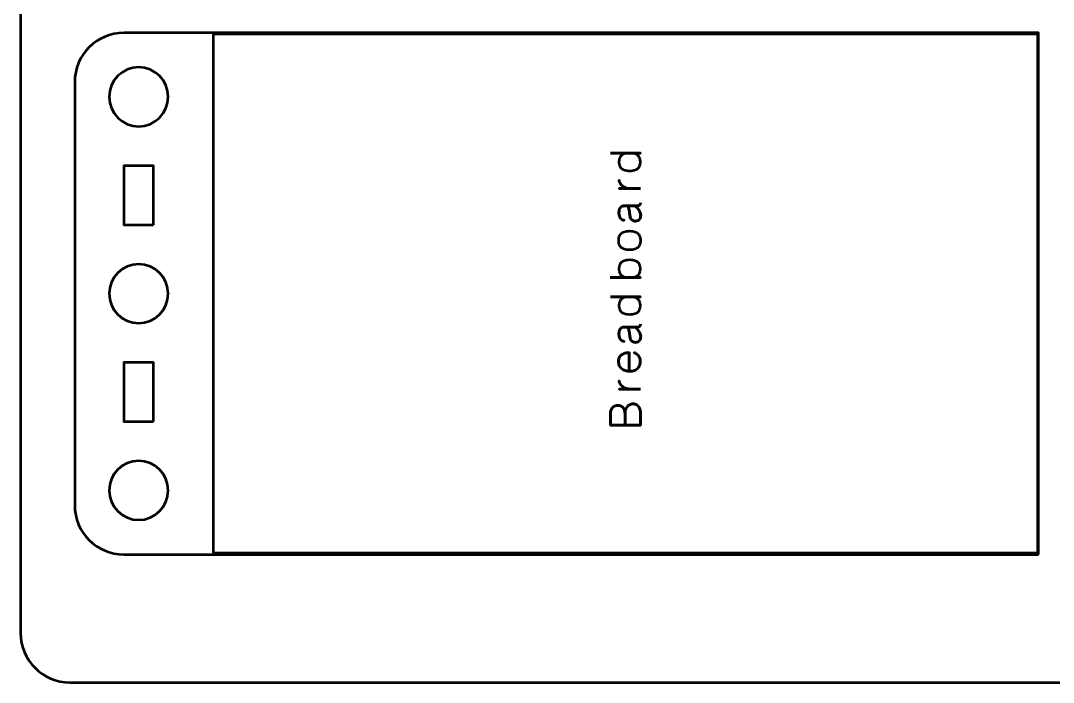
# Model space of a CAD drawing. Header units: centimetres. Extents: x -21 to 0, y -29.7 to 0.
# Drawn here: x -21 to -10.5, y -29.7 to -22.98 of the extents above; entities that cross this region are included whole.
import ezdxf

# ---------------------------------------------------------------- set-up
doc = ezdxf.new("R2010")
doc.units = ezdxf.units.CM
doc.header["$MEASUREMENT"] = 0
doc.layers.add('Layer 1', color=7, linetype='Continuous')

msp = doc.modelspace()

# ---------------------------------------------------------------- linework, layer by layer
at = {"layer": 'Layer 1', "color": 22, "lineweight": 53}
msp.add_open_spline([(-21.00002, -29.19996), (-21.00002, -29.19996), (-21.00002, -0.49992), (-21.00002, -0.49992), (-21.00002, -0.49992), (-21.00002, -0.22295), (-20.77693, 0.00004), (-20.49993, 0.00004), (-20.49993, 0.00004), (-20.49993, 0.00004), (-0.50008, 0.00004), (-0.50008, 0.00004), (-0.50008, 0.00004), (-0.22294, 0.00004), (0.00002, -0.22295), (0.00002, -0.49992), (0.00002, -0.49992), (0.00002, -0.49992), (0.00002, -29.19996), (0.00002, -29.19996), (0.00002, -29.19996), (0.00002, -29.47696), (-0.22294, -29.70005), (-0.50008, -29.70005), (-0.50008, -29.70005), (-0.50008, -29.70005), (-20.49993, -29.70005), (-20.49993, -29.70005), (-20.49993, -29.70005), (-20.77693, -29.70005), (-21.00002, -29.47696), (-21.00002, -29.19996)], degree=3, knots=[0, 0, 0, 0, 0.125, 0.125, 0.125, 0.125, 0.25, 0.25, 0.25, 0.25, 0.375, 0.375, 0.375, 0.375, 0.5, 0.5, 0.5, 0.5, 0.625, 0.625, 0.625, 0.625, 0.75, 0.75, 0.75, 0.75, 0.875, 0.875, 0.875, 0.875, 1, 1, 1, 1], dxfattribs=at)
at = {"layer": 'Layer 1', "color": 114, "lineweight": 53}
msp.add_open_spline([(-10.65013, -28.40002), (-10.65013, -28.40002), (-19.95003, -28.40002), (-19.95003, -28.40002), (-19.95003, -28.40002), (-20.22703, -28.40002), (-20.45013, -28.17693), (-20.45013, -27.89993), (-20.45013, -27.89993), (-20.45013, -27.89993), (-20.45013, -23.60007), (-20.45013, -23.60007), (-20.45013, -23.60007), (-20.45013, -23.32293), (-20.22703, -23.09997), (-19.95003, -23.09997), (-19.95003, -23.09997), (-19.95003, -23.09997), (-10.65013, -23.09997), (-10.65013, -23.09997), (-10.65013, -23.09997), (-10.64978, -24.86664), (-10.64978, -26.63334), (-10.65013, -28.40002)], degree=3, knots=[0, 0, 0, 0, 0.16666667, 0.16666667, 0.16666667, 0.16666667, 0.33333333, 0.33333333, 0.33333333, 0.33333333, 0.5, 0.5, 0.5, 0.5, 0.66666667, 0.66666667, 0.66666667, 0.66666667, 0.83333333, 0.83333333, 0.83333333, 0.83333333, 1, 1, 1, 1], dxfattribs=at)
at = {"layer": 'Layer 1', "color": 30, "lineweight": 53}
for points, knots in [([(-19.04108, -28.38513), (-19.04108, -28.38513), (-19.04108, -23.11485), (-19.04108, -23.11485), (-19.04108, -23.11485), (-19.04108, -23.11485), (-10.65908, -23.11485), (-10.65908, -23.11485), (-10.65908, -23.11485), (-10.65908, -23.11485), (-10.65908, -28.38513), (-10.65908, -28.38513), (-10.65908, -28.38513), (-10.65908, -28.38513), (-19.04108, -28.38513), (-19.04108, -28.38513)], [0, 0, 0, 0, 0.25, 0.25, 0.25, 0.25, 0.5, 0.5, 0.5, 0.5, 0.75, 0.75, 0.75, 0.75, 1, 1, 1, 1]), ([(-15.00424, -24.32147), (-15.00424, -24.32147), (-14.69817, -24.32147), (-14.69817, -24.32147), (-14.69817, -24.32147), (-14.69817, -24.32147), (-15.00424, -24.32147), (-15.00424, -24.32147)], [0, 0, 0, 0, 0.5, 0.5, 0.5, 0.5, 1, 1, 1, 1]), ([(-14.91661, -24.41164), (-14.91668, -24.39929), (-14.91499, -24.38772), (-14.91146, -24.37692), (-14.91146, -24.37692), (-14.90793, -24.36613), (-14.902, -24.3566), (-14.89375, -24.34835), (-14.89375, -24.34835), (-14.88549, -24.34009), (-14.87428, -24.33367), (-14.86016, -24.32902), (-14.86016, -24.32902), (-14.84605, -24.32436), (-14.82849, -24.32196), (-14.80739, -24.32189), (-14.80739, -24.32189), (-14.78629, -24.32196), (-14.76873, -24.32436), (-14.75461, -24.32902), (-14.75461, -24.32902), (-14.7405, -24.33367), (-14.72928, -24.34009), (-14.72103, -24.34835), (-14.72103, -24.34835), (-14.71277, -24.3566), (-14.70685, -24.36613), (-14.70332, -24.37692), (-14.70332, -24.37692), (-14.69979, -24.38772), (-14.6981, -24.39929), (-14.69817, -24.41164), (-14.69817, -24.41164), (-14.6981, -24.42398), (-14.69979, -24.43556), (-14.70332, -24.44628), (-14.70332, -24.44628), (-14.70685, -24.45708), (-14.71277, -24.46653), (-14.72103, -24.47471), (-14.72103, -24.47471), (-14.72928, -24.4829), (-14.7405, -24.48932), (-14.75461, -24.4939), (-14.75461, -24.4939), (-14.76873, -24.49856), (-14.78629, -24.50089), (-14.80739, -24.50096), (-14.80739, -24.50096), (-14.82849, -24.50089), (-14.84605, -24.49856), (-14.86016, -24.4939), (-14.86016, -24.4939), (-14.87428, -24.48932), (-14.88549, -24.4829), (-14.89375, -24.47471), (-14.89375, -24.47471), (-14.902, -24.46653), (-14.90793, -24.45708), (-14.91146, -24.44628), (-14.91146, -24.44628), (-14.91499, -24.43556), (-14.91668, -24.42398), (-14.91661, -24.41164)], [0, 0, 0, 0, 0.0625, 0.0625, 0.0625, 0.0625, 0.125, 0.125, 0.125, 0.125, 0.1875, 0.1875, 0.1875, 0.1875, 0.25, 0.25, 0.25, 0.25, 0.3125, 0.3125, 0.3125, 0.3125, 0.375, 0.375, 0.375, 0.375, 0.4375, 0.4375, 0.4375, 0.4375, 0.5, 0.5, 0.5, 0.5, 0.5625, 0.5625, 0.5625, 0.5625, 0.625, 0.625, 0.625, 0.625, 0.6875, 0.6875, 0.6875, 0.6875, 0.75, 0.75, 0.75, 0.75, 0.8125, 0.8125, 0.8125, 0.8125, 0.875, 0.875, 0.875, 0.875, 0.9375, 0.9375, 0.9375, 0.9375, 1, 1, 1, 1]), ([(-14.91661, -24.41164), (-14.91668, -24.39929), (-14.91499, -24.38772), (-14.91146, -24.37692), (-14.91146, -24.37692), (-14.90793, -24.36613), (-14.902, -24.3566), (-14.89375, -24.34835), (-14.89375, -24.34835), (-14.88549, -24.34009), (-14.87428, -24.33367), (-14.86016, -24.32902), (-14.86016, -24.32902), (-14.84605, -24.32436), (-14.82849, -24.32196), (-14.80739, -24.32189), (-14.80739, -24.32189), (-14.78629, -24.32196), (-14.76873, -24.32436), (-14.75461, -24.32902), (-14.75461, -24.32902), (-14.7405, -24.33367), (-14.72928, -24.34009), (-14.72103, -24.34835), (-14.72103, -24.34835), (-14.71277, -24.3566), (-14.70685, -24.36613), (-14.70332, -24.37692), (-14.70332, -24.37692), (-14.69979, -24.38772), (-14.6981, -24.39929), (-14.69817, -24.41164), (-14.69817, -24.41164), (-14.6981, -24.42398), (-14.69979, -24.43556), (-14.70332, -24.44628), (-14.70332, -24.44628), (-14.70685, -24.45708), (-14.71277, -24.46653), (-14.72103, -24.47471), (-14.72103, -24.47471), (-14.72928, -24.4829), (-14.7405, -24.48932), (-14.75461, -24.4939), (-14.75461, -24.4939), (-14.76873, -24.49856), (-14.78629, -24.50089), (-14.80739, -24.50096), (-14.80739, -24.50096), (-14.82849, -24.50089), (-14.84605, -24.49856), (-14.86016, -24.4939), (-14.86016, -24.4939), (-14.87428, -24.48932), (-14.88549, -24.4829), (-14.89375, -24.47471), (-14.89375, -24.47471), (-14.902, -24.46653), (-14.90793, -24.45708), (-14.91146, -24.44628), (-14.91146, -24.44628), (-14.91499, -24.43556), (-14.91668, -24.42398), (-14.91661, -24.41164)], [0, 0, 0, 0, 0.0625, 0.0625, 0.0625, 0.0625, 0.125, 0.125, 0.125, 0.125, 0.1875, 0.1875, 0.1875, 0.1875, 0.25, 0.25, 0.25, 0.25, 0.3125, 0.3125, 0.3125, 0.3125, 0.375, 0.375, 0.375, 0.375, 0.4375, 0.4375, 0.4375, 0.4375, 0.5, 0.5, 0.5, 0.5, 0.5625, 0.5625, 0.5625, 0.5625, 0.625, 0.625, 0.625, 0.625, 0.6875, 0.6875, 0.6875, 0.6875, 0.75, 0.75, 0.75, 0.75, 0.8125, 0.8125, 0.8125, 0.8125, 0.875, 0.875, 0.875, 0.875, 0.9375, 0.9375, 0.9375, 0.9375, 1, 1, 1, 1]), ([(-14.80908, -24.6813), (-14.81889, -24.68151), (-14.82884, -24.68003), (-14.83886, -24.67693), (-14.83886, -24.67693), (-14.84888, -24.67382), (-14.85847, -24.66952), (-14.86764, -24.66401), (-14.86764, -24.66401), (-14.87682, -24.65844), (-14.88493, -24.65209), (-14.89213, -24.64489), (-14.89213, -24.64489), (-14.89932, -24.63777), (-14.90497, -24.63015), (-14.90913, -24.62218), (-14.90913, -24.62218), (-14.91329, -24.6142), (-14.91534, -24.6063), (-14.91534, -24.59833), (-14.91534, -24.59833), (-14.91534, -24.6063), (-14.91329, -24.6142), (-14.90913, -24.62218), (-14.90913, -24.62218), (-14.90497, -24.63015), (-14.89932, -24.63777), (-14.89213, -24.64489), (-14.89213, -24.64489), (-14.88493, -24.65209), (-14.87682, -24.65844), (-14.86764, -24.66401), (-14.86764, -24.66401), (-14.85847, -24.66952), (-14.84888, -24.67382), (-14.83886, -24.67693), (-14.83886, -24.67693), (-14.82884, -24.68003), (-14.81889, -24.68151), (-14.80908, -24.6813)], [0, 0, 0, 0, 0.1, 0.1, 0.1, 0.1, 0.2, 0.2, 0.2, 0.2, 0.3, 0.3, 0.3, 0.3, 0.4, 0.4, 0.4, 0.4, 0.5, 0.5, 0.5, 0.5, 0.6, 0.6, 0.6, 0.6, 0.7, 0.7, 0.7, 0.7, 0.8, 0.8, 0.8, 0.8, 0.9, 0.9, 0.9, 0.9, 1, 1, 1, 1]), ([(-14.69817, -24.6813), (-14.69817, -24.6813), (-14.91534, -24.6813), (-14.91534, -24.6813), (-14.91534, -24.6813), (-14.91534, -24.6813), (-14.69817, -24.6813), (-14.69817, -24.6813)], [0, 0, 0, 0, 0.5, 0.5, 0.5, 0.5, 1, 1, 1, 1]), ([(-14.69817, -24.82862), (-14.69817, -24.82869), (-14.69831, -24.82975), (-14.69859, -24.83173), (-14.69859, -24.83173), (-14.69888, -24.83377), (-14.69958, -24.83624), (-14.70057, -24.83921), (-14.70057, -24.83921), (-14.70156, -24.84217), (-14.70304, -24.84513), (-14.70501, -24.84809), (-14.70501, -24.84809), (-14.70706, -24.85106), (-14.70974, -24.85353), (-14.71306, -24.85557), (-14.71306, -24.85557), (-14.71644, -24.85755), (-14.72061, -24.85861), (-14.72569, -24.85868), (-14.72569, -24.85868), (-14.72569, -24.85868), (-14.86496, -24.85868), (-14.86496, -24.85868), (-14.86496, -24.85868), (-14.86856, -24.85861), (-14.87265, -24.8591), (-14.87717, -24.86009), (-14.87717, -24.86009), (-14.88168, -24.86101), (-14.8862, -24.86284), (-14.89086, -24.86545), (-14.89086, -24.86545), (-14.89544, -24.86806), (-14.89968, -24.87187), (-14.90356, -24.87681), (-14.90356, -24.87681), (-14.90744, -24.88168), (-14.91054, -24.8881), (-14.91294, -24.89593), (-14.91294, -24.89593), (-14.91534, -24.90376), (-14.91654, -24.91336), (-14.91661, -24.92472), (-14.91661, -24.92472), (-14.91654, -24.93897), (-14.91506, -24.95111), (-14.91216, -24.96105), (-14.91216, -24.96105), (-14.90927, -24.97107), (-14.90532, -24.97912), (-14.90038, -24.98532), (-14.90038, -24.98532), (-14.89537, -24.99146), (-14.8898, -24.99598), (-14.88359, -24.9988), (-14.88359, -24.9988), (-14.87731, -25.00169), (-14.87082, -25.0031), (-14.86412, -25.00303), (-14.86412, -25.00303), (-14.87082, -25.0031), (-14.87731, -25.00169), (-14.88359, -24.9988), (-14.88359, -24.9988), (-14.8898, -24.99598), (-14.89537, -24.99146), (-14.90038, -24.98532), (-14.90038, -24.98532), (-14.90532, -24.97912), (-14.90927, -24.97107), (-14.91216, -24.96105), (-14.91216, -24.96105), (-14.91506, -24.95111), (-14.91654, -24.93897), (-14.91661, -24.92472), (-14.91661, -24.92472), (-14.91654, -24.91336), (-14.91534, -24.90376), (-14.91294, -24.89593), (-14.91294, -24.89593), (-14.91054, -24.8881), (-14.90744, -24.88168), (-14.90356, -24.87681), (-14.90356, -24.87681), (-14.89968, -24.87187), (-14.89544, -24.86806), (-14.89086, -24.86545), (-14.89086, -24.86545), (-14.8862, -24.86284), (-14.88168, -24.86101), (-14.87717, -24.86009), (-14.87717, -24.86009), (-14.87265, -24.8591), (-14.86856, -24.85861), (-14.86496, -24.85868), (-14.86496, -24.85868), (-14.86496, -24.85868), (-14.72569, -24.85868), (-14.72569, -24.85868), (-14.72569, -24.85868), (-14.72061, -24.85861), (-14.71644, -24.85755), (-14.71306, -24.85557), (-14.71306, -24.85557), (-14.70974, -24.85353), (-14.70706, -24.85106), (-14.70501, -24.84809), (-14.70501, -24.84809), (-14.70304, -24.84513), (-14.70156, -24.84217), (-14.70057, -24.83921), (-14.70057, -24.83921), (-14.69958, -24.83624), (-14.69888, -24.83377), (-14.69859, -24.83173), (-14.69859, -24.83173), (-14.69831, -24.82975), (-14.69817, -24.82869), (-14.69817, -24.82862)], [0, 0, 0, 0, 0.03333333, 0.03333333, 0.03333333, 0.03333333, 0.06666667, 0.06666667, 0.06666667, 0.06666667, 0.1, 0.1, 0.1, 0.1, 0.13333333, 0.13333333, 0.13333333, 0.13333333, 0.16666667, 0.16666667, 0.16666667, 0.16666667, 0.2, 0.2, 0.2, 0.2, 0.23333333, 0.23333333, 0.23333333, 0.23333333, 0.26666667, 0.26666667, 0.26666667, 0.26666667, 0.3, 0.3, 0.3, 0.3, 0.33333333, 0.33333333, 0.33333333, 0.33333333, 0.36666667, 0.36666667, 0.36666667, 0.36666667, 0.4, 0.4, 0.4, 0.4, 0.43333333, 0.43333333, 0.43333333, 0.43333333, 0.46666667, 0.46666667, 0.46666667, 0.46666667, 0.5, 0.5, 0.5, 0.5, 0.53333333, 0.53333333, 0.53333333, 0.53333333, 0.56666667, 0.56666667, 0.56666667, 0.56666667, 0.6, 0.6, 0.6, 0.6, 0.63333333, 0.63333333, 0.63333333, 0.63333333, 0.66666667, 0.66666667, 0.66666667, 0.66666667, 0.7, 0.7, 0.7, 0.7, 0.73333333, 0.73333333, 0.73333333, 0.73333333, 0.76666667, 0.76666667, 0.76666667, 0.76666667, 0.8, 0.8, 0.8, 0.8, 0.83333333, 0.83333333, 0.83333333, 0.83333333, 0.86666667, 0.86666667, 0.86666667, 0.86666667, 0.9, 0.9, 0.9, 0.9, 0.93333333, 0.93333333, 0.93333333, 0.93333333, 0.96666667, 0.96666667, 0.96666667, 0.96666667, 1, 1, 1, 1]), ([(-14.75363, -24.85868), (-14.74989, -24.86129), (-14.74551, -24.86496), (-14.7405, -24.86968), (-14.7405, -24.86968), (-14.73542, -24.87441), (-14.73027, -24.87992), (-14.72498, -24.88619), (-14.72498, -24.88619), (-14.71969, -24.89247), (-14.71475, -24.89918), (-14.71023, -24.9063), (-14.71023, -24.9063), (-14.70572, -24.91343), (-14.70212, -24.9207), (-14.69944, -24.9281), (-14.69944, -24.9281), (-14.69676, -24.93551), (-14.69549, -24.94271), (-14.69563, -24.94969), (-14.69563, -24.94969), (-14.69591, -24.95851), (-14.6969, -24.96677), (-14.69866, -24.97439), (-14.69866, -24.97439), (-14.7005, -24.98201), (-14.70325, -24.98864), (-14.70713, -24.99443), (-14.70713, -24.99443), (-14.71094, -25.00014), (-14.71609, -25.00466), (-14.72258, -25.00783), (-14.72258, -25.00783), (-14.72907, -25.01108), (-14.73719, -25.0127), (-14.74685, -25.01277), (-14.74685, -25.01277), (-14.75991, -25.01277), (-14.77063, -25.01016), (-14.77903, -25.00494), (-14.77903, -25.00494), (-14.78735, -24.99979), (-14.79377, -24.9921), (-14.79822, -24.98194), (-14.79822, -24.98194), (-14.80273, -24.97171), (-14.80563, -24.95915), (-14.80697, -24.94419), (-14.80697, -24.94419), (-14.80802, -24.93311), (-14.80922, -24.92345), (-14.81056, -24.91505), (-14.81056, -24.91505), (-14.8119, -24.90666), (-14.81332, -24.89925), (-14.8148, -24.89269), (-14.8148, -24.89269), (-14.81628, -24.88619), (-14.81783, -24.8802), (-14.81931, -24.87469), (-14.81931, -24.87469), (-14.82087, -24.86926), (-14.82242, -24.8639), (-14.8239, -24.85868), (-14.8239, -24.85868), (-14.82242, -24.8639), (-14.82087, -24.86926), (-14.81931, -24.87469), (-14.81931, -24.87469), (-14.81783, -24.8802), (-14.81628, -24.88619), (-14.8148, -24.89269), (-14.8148, -24.89269), (-14.81332, -24.89925), (-14.8119, -24.90666), (-14.81056, -24.91505), (-14.81056, -24.91505), (-14.80922, -24.92345), (-14.80802, -24.93311), (-14.80697, -24.94419), (-14.80697, -24.94419), (-14.80563, -24.95915), (-14.80273, -24.97171), (-14.79822, -24.98194), (-14.79822, -24.98194), (-14.79377, -24.9921), (-14.78735, -24.99979), (-14.77903, -25.00494), (-14.77903, -25.00494), (-14.77063, -25.01016), (-14.75991, -25.01277), (-14.74685, -25.01277), (-14.74685, -25.01277), (-14.73719, -25.0127), (-14.72907, -25.01108), (-14.72258, -25.00783), (-14.72258, -25.00783), (-14.71609, -25.00466), (-14.71094, -25.00014), (-14.70713, -24.99443), (-14.70713, -24.99443), (-14.70325, -24.98864), (-14.7005, -24.98201), (-14.69866, -24.97439), (-14.69866, -24.97439), (-14.6969, -24.96677), (-14.69591, -24.95851), (-14.69563, -24.94969), (-14.69563, -24.94969), (-14.69549, -24.94271), (-14.69676, -24.93551), (-14.69944, -24.9281), (-14.69944, -24.9281), (-14.70212, -24.9207), (-14.70572, -24.91343), (-14.71023, -24.9063), (-14.71023, -24.9063), (-14.71475, -24.89918), (-14.71969, -24.89247), (-14.72498, -24.88619), (-14.72498, -24.88619), (-14.73027, -24.87992), (-14.73542, -24.87441), (-14.7405, -24.86968), (-14.7405, -24.86968), (-14.74551, -24.86496), (-14.74989, -24.86129), (-14.75363, -24.85868)], [0, 0, 0, 0, 0.03125, 0.03125, 0.03125, 0.03125, 0.0625, 0.0625, 0.0625, 0.0625, 0.09375, 0.09375, 0.09375, 0.09375, 0.125, 0.125, 0.125, 0.125, 0.15625, 0.15625, 0.15625, 0.15625, 0.1875, 0.1875, 0.1875, 0.1875, 0.21875, 0.21875, 0.21875, 0.21875, 0.25, 0.25, 0.25, 0.25, 0.28125, 0.28125, 0.28125, 0.28125, 0.3125, 0.3125, 0.3125, 0.3125, 0.34375, 0.34375, 0.34375, 0.34375, 0.375, 0.375, 0.375, 0.375, 0.40625, 0.40625, 0.40625, 0.40625, 0.4375, 0.4375, 0.4375, 0.4375, 0.46875, 0.46875, 0.46875, 0.46875, 0.5, 0.5, 0.5, 0.5, 0.53125, 0.53125, 0.53125, 0.53125, 0.5625, 0.5625, 0.5625, 0.5625, 0.59375, 0.59375, 0.59375, 0.59375, 0.625, 0.625, 0.625, 0.625, 0.65625, 0.65625, 0.65625, 0.65625, 0.6875, 0.6875, 0.6875, 0.6875, 0.71875, 0.71875, 0.71875, 0.71875, 0.75, 0.75, 0.75, 0.75, 0.78125, 0.78125, 0.78125, 0.78125, 0.8125, 0.8125, 0.8125, 0.8125, 0.84375, 0.84375, 0.84375, 0.84375, 0.875, 0.875, 0.875, 0.875, 0.90625, 0.90625, 0.90625, 0.90625, 0.9375, 0.9375, 0.9375, 0.9375, 0.96875, 0.96875, 0.96875, 0.96875, 1, 1, 1, 1]), ([(-14.69817, -25.20961), (-14.6981, -25.19628), (-14.69979, -25.18386), (-14.70339, -25.17229), (-14.70339, -25.17229), (-14.70699, -25.16072), (-14.71299, -25.15049), (-14.72138, -25.14174), (-14.72138, -25.14174), (-14.72978, -25.13292), (-14.74114, -25.12608), (-14.75553, -25.12107), (-14.75553, -25.12107), (-14.76985, -25.11613), (-14.7877, -25.11359), (-14.80908, -25.11352), (-14.80908, -25.11352), (-14.83039, -25.11359), (-14.84817, -25.11613), (-14.86242, -25.12107), (-14.86242, -25.12107), (-14.87667, -25.12608), (-14.88803, -25.13292), (-14.89636, -25.14174), (-14.89636, -25.14174), (-14.90476, -25.15049), (-14.91075, -25.16072), (-14.91435, -25.17229), (-14.91435, -25.17229), (-14.91795, -25.18386), (-14.91964, -25.19628), (-14.91957, -25.20961), (-14.91957, -25.20961), (-14.91964, -25.22281), (-14.91795, -25.23523), (-14.91435, -25.2468), (-14.91435, -25.2468), (-14.91075, -25.25837), (-14.90476, -25.26853), (-14.89636, -25.27735), (-14.89636, -25.27735), (-14.88803, -25.28617), (-14.87667, -25.29308), (-14.86242, -25.29809), (-14.86242, -25.29809), (-14.84817, -25.3031), (-14.83039, -25.30564), (-14.80908, -25.30571), (-14.80908, -25.30571), (-14.7877, -25.30564), (-14.76985, -25.3031), (-14.75553, -25.29809), (-14.75553, -25.29809), (-14.74114, -25.29308), (-14.72978, -25.28617), (-14.72138, -25.27735), (-14.72138, -25.27735), (-14.71299, -25.26853), (-14.70699, -25.25837), (-14.70339, -25.2468), (-14.70339, -25.2468), (-14.69979, -25.23523), (-14.6981, -25.22281), (-14.69817, -25.20961)], [0, 0, 0, 0, 0.0625, 0.0625, 0.0625, 0.0625, 0.125, 0.125, 0.125, 0.125, 0.1875, 0.1875, 0.1875, 0.1875, 0.25, 0.25, 0.25, 0.25, 0.3125, 0.3125, 0.3125, 0.3125, 0.375, 0.375, 0.375, 0.375, 0.4375, 0.4375, 0.4375, 0.4375, 0.5, 0.5, 0.5, 0.5, 0.5625, 0.5625, 0.5625, 0.5625, 0.625, 0.625, 0.625, 0.625, 0.6875, 0.6875, 0.6875, 0.6875, 0.75, 0.75, 0.75, 0.75, 0.8125, 0.8125, 0.8125, 0.8125, 0.875, 0.875, 0.875, 0.875, 0.9375, 0.9375, 0.9375, 0.9375, 1, 1, 1, 1]), ([(-14.69817, -25.20961), (-14.6981, -25.19628), (-14.69979, -25.18386), (-14.70339, -25.17229), (-14.70339, -25.17229), (-14.70699, -25.16072), (-14.71299, -25.15049), (-14.72138, -25.14174), (-14.72138, -25.14174), (-14.72978, -25.13292), (-14.74114, -25.12608), (-14.75553, -25.12107), (-14.75553, -25.12107), (-14.76985, -25.11613), (-14.7877, -25.11359), (-14.80908, -25.11352), (-14.80908, -25.11352), (-14.83039, -25.11359), (-14.84817, -25.11613), (-14.86242, -25.12107), (-14.86242, -25.12107), (-14.87667, -25.12608), (-14.88803, -25.13292), (-14.89636, -25.14174), (-14.89636, -25.14174), (-14.90476, -25.15049), (-14.91075, -25.16072), (-14.91435, -25.17229), (-14.91435, -25.17229), (-14.91795, -25.18386), (-14.91964, -25.19628), (-14.91957, -25.20961), (-14.91957, -25.20961), (-14.91964, -25.22281), (-14.91795, -25.23523), (-14.91435, -25.2468), (-14.91435, -25.2468), (-14.91075, -25.25837), (-14.90476, -25.26853), (-14.89636, -25.27735), (-14.89636, -25.27735), (-14.88803, -25.28617), (-14.87667, -25.29308), (-14.86242, -25.29809), (-14.86242, -25.29809), (-14.84817, -25.3031), (-14.83039, -25.30564), (-14.80908, -25.30571), (-14.80908, -25.30571), (-14.7877, -25.30564), (-14.76985, -25.3031), (-14.75553, -25.29809), (-14.75553, -25.29809), (-14.74114, -25.29308), (-14.72978, -25.28617), (-14.72138, -25.27735), (-14.72138, -25.27735), (-14.71299, -25.26853), (-14.70699, -25.25837), (-14.70339, -25.2468), (-14.70339, -25.2468), (-14.69979, -25.23523), (-14.6981, -25.22281), (-14.69817, -25.20961)], [0, 0, 0, 0, 0.0625, 0.0625, 0.0625, 0.0625, 0.125, 0.125, 0.125, 0.125, 0.1875, 0.1875, 0.1875, 0.1875, 0.25, 0.25, 0.25, 0.25, 0.3125, 0.3125, 0.3125, 0.3125, 0.375, 0.375, 0.375, 0.375, 0.4375, 0.4375, 0.4375, 0.4375, 0.5, 0.5, 0.5, 0.5, 0.5625, 0.5625, 0.5625, 0.5625, 0.625, 0.625, 0.625, 0.625, 0.6875, 0.6875, 0.6875, 0.6875, 0.75, 0.75, 0.75, 0.75, 0.8125, 0.8125, 0.8125, 0.8125, 0.875, 0.875, 0.875, 0.875, 0.9375, 0.9375, 0.9375, 0.9375, 1, 1, 1, 1]), ([(-14.91661, -25.4979), (-14.91668, -25.48542), (-14.91499, -25.47377), (-14.91153, -25.46298), (-14.91153, -25.46298), (-14.908, -25.45219), (-14.90214, -25.44266), (-14.89389, -25.43448), (-14.89389, -25.43448), (-14.88563, -25.42622), (-14.87449, -25.41987), (-14.86038, -25.41521), (-14.86038, -25.41521), (-14.84619, -25.41056), (-14.82856, -25.40823), (-14.80739, -25.40816), (-14.80739, -25.40816), (-14.78629, -25.40823), (-14.76873, -25.41056), (-14.75461, -25.41521), (-14.75461, -25.41521), (-14.7405, -25.41987), (-14.72928, -25.42622), (-14.72103, -25.43448), (-14.72103, -25.43448), (-14.71277, -25.44266), (-14.70685, -25.45219), (-14.70332, -25.46298), (-14.70332, -25.46298), (-14.69979, -25.47377), (-14.6981, -25.48542), (-14.69817, -25.4979), (-14.69817, -25.4979), (-14.6981, -25.51039), (-14.69979, -25.52203), (-14.70332, -25.53283), (-14.70332, -25.53283), (-14.70685, -25.54362), (-14.71277, -25.55315), (-14.72103, -25.56133), (-14.72103, -25.56133), (-14.72928, -25.56959), (-14.7405, -25.57594), (-14.75461, -25.5806), (-14.75461, -25.5806), (-14.76873, -25.58525), (-14.78629, -25.58758), (-14.80739, -25.58765), (-14.80739, -25.58765), (-14.82856, -25.58758), (-14.84619, -25.58525), (-14.86038, -25.5806), (-14.86038, -25.5806), (-14.87449, -25.57594), (-14.88563, -25.56959), (-14.89389, -25.56133), (-14.89389, -25.56133), (-14.90214, -25.55315), (-14.908, -25.54362), (-14.91153, -25.53283), (-14.91153, -25.53283), (-14.91499, -25.52203), (-14.91668, -25.51039), (-14.91661, -25.4979)], [0, 0, 0, 0, 0.0625, 0.0625, 0.0625, 0.0625, 0.125, 0.125, 0.125, 0.125, 0.1875, 0.1875, 0.1875, 0.1875, 0.25, 0.25, 0.25, 0.25, 0.3125, 0.3125, 0.3125, 0.3125, 0.375, 0.375, 0.375, 0.375, 0.4375, 0.4375, 0.4375, 0.4375, 0.5, 0.5, 0.5, 0.5, 0.5625, 0.5625, 0.5625, 0.5625, 0.625, 0.625, 0.625, 0.625, 0.6875, 0.6875, 0.6875, 0.6875, 0.75, 0.75, 0.75, 0.75, 0.8125, 0.8125, 0.8125, 0.8125, 0.875, 0.875, 0.875, 0.875, 0.9375, 0.9375, 0.9375, 0.9375, 1, 1, 1, 1]), ([(-14.91661, -25.4979), (-14.91668, -25.48542), (-14.91499, -25.47377), (-14.91153, -25.46298), (-14.91153, -25.46298), (-14.908, -25.45219), (-14.90214, -25.44266), (-14.89389, -25.43448), (-14.89389, -25.43448), (-14.88563, -25.42622), (-14.87449, -25.41987), (-14.86038, -25.41521), (-14.86038, -25.41521), (-14.84619, -25.41056), (-14.82856, -25.40823), (-14.80739, -25.40816), (-14.80739, -25.40816), (-14.78629, -25.40823), (-14.76873, -25.41056), (-14.75461, -25.41521), (-14.75461, -25.41521), (-14.7405, -25.41987), (-14.72928, -25.42622), (-14.72103, -25.43448), (-14.72103, -25.43448), (-14.71277, -25.44266), (-14.70685, -25.45219), (-14.70332, -25.46298), (-14.70332, -25.46298), (-14.69979, -25.47377), (-14.6981, -25.48542), (-14.69817, -25.4979), (-14.69817, -25.4979), (-14.6981, -25.51039), (-14.69979, -25.52203), (-14.70332, -25.53283), (-14.70332, -25.53283), (-14.70685, -25.54362), (-14.71277, -25.55315), (-14.72103, -25.56133), (-14.72103, -25.56133), (-14.72928, -25.56959), (-14.7405, -25.57594), (-14.75461, -25.5806), (-14.75461, -25.5806), (-14.76873, -25.58525), (-14.78629, -25.58758), (-14.80739, -25.58765), (-14.80739, -25.58765), (-14.82856, -25.58758), (-14.84619, -25.58525), (-14.86038, -25.5806), (-14.86038, -25.5806), (-14.87449, -25.57594), (-14.88563, -25.56959), (-14.89389, -25.56133), (-14.89389, -25.56133), (-14.90214, -25.55315), (-14.908, -25.54362), (-14.91153, -25.53283), (-14.91153, -25.53283), (-14.91499, -25.52203), (-14.91668, -25.51039), (-14.91661, -25.4979)], [0, 0, 0, 0, 0.0625, 0.0625, 0.0625, 0.0625, 0.125, 0.125, 0.125, 0.125, 0.1875, 0.1875, 0.1875, 0.1875, 0.25, 0.25, 0.25, 0.25, 0.3125, 0.3125, 0.3125, 0.3125, 0.375, 0.375, 0.375, 0.375, 0.4375, 0.4375, 0.4375, 0.4375, 0.5, 0.5, 0.5, 0.5, 0.5625, 0.5625, 0.5625, 0.5625, 0.625, 0.625, 0.625, 0.625, 0.6875, 0.6875, 0.6875, 0.6875, 0.75, 0.75, 0.75, 0.75, 0.8125, 0.8125, 0.8125, 0.8125, 0.875, 0.875, 0.875, 0.875, 0.9375, 0.9375, 0.9375, 0.9375, 1, 1, 1, 1]), ([(-15.00466, -25.58765), (-15.00466, -25.58765), (-14.69817, -25.58765), (-14.69817, -25.58765), (-14.69817, -25.58765), (-14.69817, -25.58765), (-15.00466, -25.58765), (-15.00466, -25.58765)], [0, 0, 0, 0, 0.5, 0.5, 0.5, 0.5, 1, 1, 1, 1]), ([(-15.00424, -25.78111), (-15.00424, -25.78111), (-14.69817, -25.78111), (-14.69817, -25.78111), (-14.69817, -25.78111), (-14.69817, -25.78111), (-15.00424, -25.78111), (-15.00424, -25.78111)], [0, 0, 0, 0, 0.5, 0.5, 0.5, 0.5, 1, 1, 1, 1]), ([(-14.91661, -25.87128), (-14.91668, -25.85893), (-14.91499, -25.84736), (-14.91146, -25.83656), (-14.91146, -25.83656), (-14.90793, -25.82577), (-14.902, -25.81624), (-14.89375, -25.80799), (-14.89375, -25.80799), (-14.88549, -25.79973), (-14.87428, -25.79331), (-14.86016, -25.78866), (-14.86016, -25.78866), (-14.84605, -25.784), (-14.82849, -25.7816), (-14.80739, -25.78153), (-14.80739, -25.78153), (-14.78629, -25.7816), (-14.76873, -25.784), (-14.75461, -25.78866), (-14.75461, -25.78866), (-14.7405, -25.79331), (-14.72928, -25.79973), (-14.72103, -25.80799), (-14.72103, -25.80799), (-14.71277, -25.81624), (-14.70685, -25.82577), (-14.70332, -25.83656), (-14.70332, -25.83656), (-14.69979, -25.84736), (-14.6981, -25.85893), (-14.69817, -25.87128), (-14.69817, -25.87128), (-14.6981, -25.88362), (-14.69979, -25.8952), (-14.70332, -25.90592), (-14.70332, -25.90592), (-14.70685, -25.91672), (-14.71277, -25.92617), (-14.72103, -25.93435), (-14.72103, -25.93435), (-14.72928, -25.94254), (-14.7405, -25.94896), (-14.75461, -25.95354), (-14.75461, -25.95354), (-14.76873, -25.9582), (-14.78629, -25.96053), (-14.80739, -25.9606), (-14.80739, -25.9606), (-14.82849, -25.96053), (-14.84605, -25.9582), (-14.86016, -25.95354), (-14.86016, -25.95354), (-14.87428, -25.94896), (-14.88549, -25.94254), (-14.89375, -25.93435), (-14.89375, -25.93435), (-14.902, -25.92617), (-14.90793, -25.91672), (-14.91146, -25.90592), (-14.91146, -25.90592), (-14.91499, -25.8952), (-14.91668, -25.88362), (-14.91661, -25.87128)], [0, 0, 0, 0, 0.0625, 0.0625, 0.0625, 0.0625, 0.125, 0.125, 0.125, 0.125, 0.1875, 0.1875, 0.1875, 0.1875, 0.25, 0.25, 0.25, 0.25, 0.3125, 0.3125, 0.3125, 0.3125, 0.375, 0.375, 0.375, 0.375, 0.4375, 0.4375, 0.4375, 0.4375, 0.5, 0.5, 0.5, 0.5, 0.5625, 0.5625, 0.5625, 0.5625, 0.625, 0.625, 0.625, 0.625, 0.6875, 0.6875, 0.6875, 0.6875, 0.75, 0.75, 0.75, 0.75, 0.8125, 0.8125, 0.8125, 0.8125, 0.875, 0.875, 0.875, 0.875, 0.9375, 0.9375, 0.9375, 0.9375, 1, 1, 1, 1]), ([(-14.91661, -25.87128), (-14.91668, -25.85893), (-14.91499, -25.84736), (-14.91146, -25.83656), (-14.91146, -25.83656), (-14.90793, -25.82577), (-14.902, -25.81624), (-14.89375, -25.80799), (-14.89375, -25.80799), (-14.88549, -25.79973), (-14.87428, -25.79331), (-14.86016, -25.78866), (-14.86016, -25.78866), (-14.84605, -25.784), (-14.82849, -25.7816), (-14.80739, -25.78153), (-14.80739, -25.78153), (-14.78629, -25.7816), (-14.76873, -25.784), (-14.75461, -25.78866), (-14.75461, -25.78866), (-14.7405, -25.79331), (-14.72928, -25.79973), (-14.72103, -25.80799), (-14.72103, -25.80799), (-14.71277, -25.81624), (-14.70685, -25.82577), (-14.70332, -25.83656), (-14.70332, -25.83656), (-14.69979, -25.84736), (-14.6981, -25.85893), (-14.69817, -25.87128), (-14.69817, -25.87128), (-14.6981, -25.88362), (-14.69979, -25.8952), (-14.70332, -25.90592), (-14.70332, -25.90592), (-14.70685, -25.91672), (-14.71277, -25.92617), (-14.72103, -25.93435), (-14.72103, -25.93435), (-14.72928, -25.94254), (-14.7405, -25.94896), (-14.75461, -25.95354), (-14.75461, -25.95354), (-14.76873, -25.9582), (-14.78629, -25.96053), (-14.80739, -25.9606), (-14.80739, -25.9606), (-14.82849, -25.96053), (-14.84605, -25.9582), (-14.86016, -25.95354), (-14.86016, -25.95354), (-14.87428, -25.94896), (-14.88549, -25.94254), (-14.89375, -25.93435), (-14.89375, -25.93435), (-14.902, -25.92617), (-14.90793, -25.91672), (-14.91146, -25.90592), (-14.91146, -25.90592), (-14.91499, -25.8952), (-14.91668, -25.88362), (-14.91661, -25.87128)], [0, 0, 0, 0, 0.0625, 0.0625, 0.0625, 0.0625, 0.125, 0.125, 0.125, 0.125, 0.1875, 0.1875, 0.1875, 0.1875, 0.25, 0.25, 0.25, 0.25, 0.3125, 0.3125, 0.3125, 0.3125, 0.375, 0.375, 0.375, 0.375, 0.4375, 0.4375, 0.4375, 0.4375, 0.5, 0.5, 0.5, 0.5, 0.5625, 0.5625, 0.5625, 0.5625, 0.625, 0.625, 0.625, 0.625, 0.6875, 0.6875, 0.6875, 0.6875, 0.75, 0.75, 0.75, 0.75, 0.8125, 0.8125, 0.8125, 0.8125, 0.875, 0.875, 0.875, 0.875, 0.9375, 0.9375, 0.9375, 0.9375, 1, 1, 1, 1]), ([(-14.69817, -26.06093), (-14.69817, -26.061), (-14.69831, -26.06206), (-14.69859, -26.06404), (-14.69859, -26.06404), (-14.69888, -26.06608), (-14.69958, -26.06855), (-14.70057, -26.07152), (-14.70057, -26.07152), (-14.70156, -26.07448), (-14.70304, -26.07744), (-14.70501, -26.0804), (-14.70501, -26.0804), (-14.70706, -26.08337), (-14.70974, -26.08584), (-14.71306, -26.08788), (-14.71306, -26.08788), (-14.71644, -26.08986), (-14.72061, -26.09092), (-14.72569, -26.09099), (-14.72569, -26.09099), (-14.72569, -26.09099), (-14.86496, -26.09099), (-14.86496, -26.09099), (-14.86496, -26.09099), (-14.86856, -26.09092), (-14.87265, -26.09141), (-14.87717, -26.0924), (-14.87717, -26.0924), (-14.88168, -26.09332), (-14.8862, -26.09515), (-14.89086, -26.09776), (-14.89086, -26.09776), (-14.89544, -26.10037), (-14.89968, -26.10418), (-14.90356, -26.10912), (-14.90356, -26.10912), (-14.90744, -26.11399), (-14.91054, -26.12041), (-14.91294, -26.12824), (-14.91294, -26.12824), (-14.91534, -26.13607), (-14.91654, -26.14567), (-14.91661, -26.15703), (-14.91661, -26.15703), (-14.91654, -26.17128), (-14.91506, -26.18342), (-14.91216, -26.19336), (-14.91216, -26.19336), (-14.90927, -26.20338), (-14.90532, -26.21143), (-14.90038, -26.21763), (-14.90038, -26.21763), (-14.89537, -26.22377), (-14.8898, -26.22829), (-14.88359, -26.23111), (-14.88359, -26.23111), (-14.87731, -26.234), (-14.87082, -26.23541), (-14.86412, -26.23534), (-14.86412, -26.23534), (-14.87082, -26.23541), (-14.87731, -26.234), (-14.88359, -26.23111), (-14.88359, -26.23111), (-14.8898, -26.22829), (-14.89537, -26.22377), (-14.90038, -26.21763), (-14.90038, -26.21763), (-14.90532, -26.21143), (-14.90927, -26.20338), (-14.91216, -26.19336), (-14.91216, -26.19336), (-14.91506, -26.18342), (-14.91654, -26.17128), (-14.91661, -26.15703), (-14.91661, -26.15703), (-14.91654, -26.14567), (-14.91534, -26.13607), (-14.91294, -26.12824), (-14.91294, -26.12824), (-14.91054, -26.12041), (-14.90744, -26.11399), (-14.90356, -26.10912), (-14.90356, -26.10912), (-14.89968, -26.10418), (-14.89544, -26.10037), (-14.89086, -26.09776), (-14.89086, -26.09776), (-14.8862, -26.09515), (-14.88168, -26.09332), (-14.87717, -26.0924), (-14.87717, -26.0924), (-14.87265, -26.09141), (-14.86856, -26.09092), (-14.86496, -26.09099), (-14.86496, -26.09099), (-14.86496, -26.09099), (-14.72569, -26.09099), (-14.72569, -26.09099), (-14.72569, -26.09099), (-14.72061, -26.09092), (-14.71644, -26.08986), (-14.71306, -26.08788), (-14.71306, -26.08788), (-14.70974, -26.08584), (-14.70706, -26.08337), (-14.70501, -26.0804), (-14.70501, -26.0804), (-14.70304, -26.07744), (-14.70156, -26.07448), (-14.70057, -26.07152), (-14.70057, -26.07152), (-14.69958, -26.06855), (-14.69888, -26.06608), (-14.69859, -26.06404), (-14.69859, -26.06404), (-14.69831, -26.06206), (-14.69817, -26.061), (-14.69817, -26.06093)], [0, 0, 0, 0, 0.03333333, 0.03333333, 0.03333333, 0.03333333, 0.06666667, 0.06666667, 0.06666667, 0.06666667, 0.1, 0.1, 0.1, 0.1, 0.13333333, 0.13333333, 0.13333333, 0.13333333, 0.16666667, 0.16666667, 0.16666667, 0.16666667, 0.2, 0.2, 0.2, 0.2, 0.23333333, 0.23333333, 0.23333333, 0.23333333, 0.26666667, 0.26666667, 0.26666667, 0.26666667, 0.3, 0.3, 0.3, 0.3, 0.33333333, 0.33333333, 0.33333333, 0.33333333, 0.36666667, 0.36666667, 0.36666667, 0.36666667, 0.4, 0.4, 0.4, 0.4, 0.43333333, 0.43333333, 0.43333333, 0.43333333, 0.46666667, 0.46666667, 0.46666667, 0.46666667, 0.5, 0.5, 0.5, 0.5, 0.53333333, 0.53333333, 0.53333333, 0.53333333, 0.56666667, 0.56666667, 0.56666667, 0.56666667, 0.6, 0.6, 0.6, 0.6, 0.63333333, 0.63333333, 0.63333333, 0.63333333, 0.66666667, 0.66666667, 0.66666667, 0.66666667, 0.7, 0.7, 0.7, 0.7, 0.73333333, 0.73333333, 0.73333333, 0.73333333, 0.76666667, 0.76666667, 0.76666667, 0.76666667, 0.8, 0.8, 0.8, 0.8, 0.83333333, 0.83333333, 0.83333333, 0.83333333, 0.86666667, 0.86666667, 0.86666667, 0.86666667, 0.9, 0.9, 0.9, 0.9, 0.93333333, 0.93333333, 0.93333333, 0.93333333, 0.96666667, 0.96666667, 0.96666667, 0.96666667, 1, 1, 1, 1]), ([(-14.75363, -26.09099), (-14.74989, -26.0936), (-14.74551, -26.09727), (-14.7405, -26.10199), (-14.7405, -26.10199), (-14.73542, -26.10672), (-14.73027, -26.11223), (-14.72498, -26.1185), (-14.72498, -26.1185), (-14.71969, -26.12478), (-14.71475, -26.13149), (-14.71023, -26.13861), (-14.71023, -26.13861), (-14.70572, -26.14574), (-14.70212, -26.15301), (-14.69944, -26.16041), (-14.69944, -26.16041), (-14.69676, -26.16782), (-14.69549, -26.17502), (-14.69563, -26.182), (-14.69563, -26.182), (-14.69591, -26.19082), (-14.6969, -26.19908), (-14.69866, -26.2067), (-14.69866, -26.2067), (-14.7005, -26.21432), (-14.70325, -26.22095), (-14.70713, -26.22674), (-14.70713, -26.22674), (-14.71094, -26.23245), (-14.71609, -26.23697), (-14.72258, -26.24014), (-14.72258, -26.24014), (-14.72907, -26.24339), (-14.73719, -26.24501), (-14.74685, -26.24508), (-14.74685, -26.24508), (-14.75991, -26.24508), (-14.77063, -26.24247), (-14.77903, -26.23725), (-14.77903, -26.23725), (-14.78735, -26.2321), (-14.79377, -26.22441), (-14.79822, -26.21425), (-14.79822, -26.21425), (-14.80273, -26.20402), (-14.80563, -26.19146), (-14.80697, -26.1765), (-14.80697, -26.1765), (-14.80802, -26.16542), (-14.80922, -26.15576), (-14.81056, -26.14736), (-14.81056, -26.14736), (-14.8119, -26.13897), (-14.81332, -26.13156), (-14.8148, -26.125), (-14.8148, -26.125), (-14.81628, -26.1185), (-14.81783, -26.11251), (-14.81931, -26.107), (-14.81931, -26.107), (-14.82087, -26.10157), (-14.82242, -26.09621), (-14.8239, -26.09099), (-14.8239, -26.09099), (-14.82242, -26.09621), (-14.82087, -26.10157), (-14.81931, -26.107), (-14.81931, -26.107), (-14.81783, -26.11251), (-14.81628, -26.1185), (-14.8148, -26.125), (-14.8148, -26.125), (-14.81332, -26.13156), (-14.8119, -26.13897), (-14.81056, -26.14736), (-14.81056, -26.14736), (-14.80922, -26.15576), (-14.80802, -26.16542), (-14.80697, -26.1765), (-14.80697, -26.1765), (-14.80563, -26.19146), (-14.80273, -26.20402), (-14.79822, -26.21425), (-14.79822, -26.21425), (-14.79377, -26.22441), (-14.78735, -26.2321), (-14.77903, -26.23725), (-14.77903, -26.23725), (-14.77063, -26.24247), (-14.75991, -26.24508), (-14.74685, -26.24508), (-14.74685, -26.24508), (-14.73719, -26.24501), (-14.72907, -26.24339), (-14.72258, -26.24014), (-14.72258, -26.24014), (-14.71609, -26.23697), (-14.71094, -26.23245), (-14.70713, -26.22674), (-14.70713, -26.22674), (-14.70325, -26.22095), (-14.7005, -26.21432), (-14.69866, -26.2067), (-14.69866, -26.2067), (-14.6969, -26.19908), (-14.69591, -26.19082), (-14.69563, -26.182), (-14.69563, -26.182), (-14.69549, -26.17502), (-14.69676, -26.16782), (-14.69944, -26.16041), (-14.69944, -26.16041), (-14.70212, -26.15301), (-14.70572, -26.14574), (-14.71023, -26.13861), (-14.71023, -26.13861), (-14.71475, -26.13149), (-14.71969, -26.12478), (-14.72498, -26.1185), (-14.72498, -26.1185), (-14.73027, -26.11223), (-14.73542, -26.10672), (-14.7405, -26.10199), (-14.7405, -26.10199), (-14.74551, -26.09727), (-14.74989, -26.0936), (-14.75363, -26.09099)], [0, 0, 0, 0, 0.03125, 0.03125, 0.03125, 0.03125, 0.0625, 0.0625, 0.0625, 0.0625, 0.09375, 0.09375, 0.09375, 0.09375, 0.125, 0.125, 0.125, 0.125, 0.15625, 0.15625, 0.15625, 0.15625, 0.1875, 0.1875, 0.1875, 0.1875, 0.21875, 0.21875, 0.21875, 0.21875, 0.25, 0.25, 0.25, 0.25, 0.28125, 0.28125, 0.28125, 0.28125, 0.3125, 0.3125, 0.3125, 0.3125, 0.34375, 0.34375, 0.34375, 0.34375, 0.375, 0.375, 0.375, 0.375, 0.40625, 0.40625, 0.40625, 0.40625, 0.4375, 0.4375, 0.4375, 0.4375, 0.46875, 0.46875, 0.46875, 0.46875, 0.5, 0.5, 0.5, 0.5, 0.53125, 0.53125, 0.53125, 0.53125, 0.5625, 0.5625, 0.5625, 0.5625, 0.59375, 0.59375, 0.59375, 0.59375, 0.625, 0.625, 0.625, 0.625, 0.65625, 0.65625, 0.65625, 0.65625, 0.6875, 0.6875, 0.6875, 0.6875, 0.71875, 0.71875, 0.71875, 0.71875, 0.75, 0.75, 0.75, 0.75, 0.78125, 0.78125, 0.78125, 0.78125, 0.8125, 0.8125, 0.8125, 0.8125, 0.84375, 0.84375, 0.84375, 0.84375, 0.875, 0.875, 0.875, 0.875, 0.90625, 0.90625, 0.90625, 0.90625, 0.9375, 0.9375, 0.9375, 0.9375, 0.96875, 0.96875, 0.96875, 0.96875, 1, 1, 1, 1]), ([(-14.81416, -26.53887), (-14.81416, -26.53887), (-14.81416, -26.34964), (-14.81416, -26.34964), (-14.81416, -26.34964), (-14.82369, -26.34957), (-14.83335, -26.35041), (-14.84337, -26.35211), (-14.84337, -26.35211), (-14.85332, -26.3538), (-14.86292, -26.35662), (-14.87216, -26.3605), (-14.87216, -26.3605), (-14.8814, -26.36438), (-14.88973, -26.36968), (-14.89706, -26.37624), (-14.89706, -26.37624), (-14.90447, -26.38287), (-14.91033, -26.39105), (-14.91463, -26.40079), (-14.91463, -26.40079), (-14.91894, -26.41053), (-14.92119, -26.42217), (-14.92126, -26.43557), (-14.92126, -26.43557), (-14.92119, -26.4523), (-14.91844, -26.46711), (-14.91301, -26.48002), (-14.91301, -26.48002), (-14.90758, -26.49287), (-14.89982, -26.50373), (-14.88966, -26.51248), (-14.88966, -26.51248), (-14.87957, -26.5213), (-14.86736, -26.528), (-14.85325, -26.53252), (-14.85325, -26.53252), (-14.83907, -26.53703), (-14.82319, -26.53929), (-14.8057, -26.53929), (-14.8057, -26.53929), (-14.78813, -26.53922), (-14.77261, -26.5364), (-14.75927, -26.53104), (-14.75927, -26.53104), (-14.74594, -26.5256), (-14.73472, -26.51812), (-14.72576, -26.50853), (-14.72576, -26.50853), (-14.71687, -26.499), (-14.71016, -26.488), (-14.70579, -26.47551), (-14.70579, -26.47551), (-14.70142, -26.46309), (-14.69944, -26.44976), (-14.69986, -26.43557), (-14.69986, -26.43557), (-14.70029, -26.42422), (-14.70212, -26.41413), (-14.70537, -26.40531), (-14.70537, -26.40531), (-14.70868, -26.39649), (-14.71277, -26.3888), (-14.71771, -26.38223), (-14.71771, -26.38223), (-14.72265, -26.37574), (-14.72787, -26.37031), (-14.73338, -26.36594), (-14.73338, -26.36594), (-14.73888, -26.36156), (-14.7441, -26.35818), (-14.74904, -26.35578), (-14.74904, -26.35578), (-14.75391, -26.35338), (-14.758, -26.3519), (-14.76125, -26.35133), (-14.76125, -26.35133), (-14.758, -26.3519), (-14.75391, -26.35338), (-14.74904, -26.35578), (-14.74904, -26.35578), (-14.7441, -26.35818), (-14.73888, -26.36156), (-14.73338, -26.36594), (-14.73338, -26.36594), (-14.72787, -26.37031), (-14.72265, -26.37574), (-14.71771, -26.38223), (-14.71771, -26.38223), (-14.71277, -26.3888), (-14.70868, -26.39649), (-14.70537, -26.40531), (-14.70537, -26.40531), (-14.70212, -26.41413), (-14.70029, -26.42422), (-14.69986, -26.43557), (-14.69986, -26.43557), (-14.69944, -26.44976), (-14.70142, -26.46309), (-14.70579, -26.47551), (-14.70579, -26.47551), (-14.71016, -26.488), (-14.71687, -26.499), (-14.72576, -26.50853), (-14.72576, -26.50853), (-14.73472, -26.51812), (-14.74594, -26.5256), (-14.75927, -26.53104), (-14.75927, -26.53104), (-14.77261, -26.5364), (-14.78813, -26.53922), (-14.8057, -26.53929), (-14.8057, -26.53929), (-14.82319, -26.53929), (-14.83907, -26.53703), (-14.85325, -26.53252), (-14.85325, -26.53252), (-14.86736, -26.528), (-14.87957, -26.5213), (-14.88966, -26.51248), (-14.88966, -26.51248), (-14.89982, -26.50373), (-14.90758, -26.49287), (-14.91301, -26.48002), (-14.91301, -26.48002), (-14.91844, -26.46711), (-14.92119, -26.4523), (-14.92126, -26.43557), (-14.92126, -26.43557), (-14.92119, -26.42217), (-14.91894, -26.41053), (-14.91463, -26.40079), (-14.91463, -26.40079), (-14.91033, -26.39105), (-14.90447, -26.38287), (-14.89706, -26.37624), (-14.89706, -26.37624), (-14.88973, -26.36968), (-14.8814, -26.36438), (-14.87216, -26.3605), (-14.87216, -26.3605), (-14.86292, -26.35662), (-14.85332, -26.3538), (-14.84337, -26.35211), (-14.84337, -26.35211), (-14.83335, -26.35041), (-14.82369, -26.34957), (-14.81416, -26.34964), (-14.81416, -26.34964), (-14.81416, -26.34964), (-14.81416, -26.53887), (-14.81416, -26.53887)], [0, 0, 0, 0, 0.02631579, 0.02631579, 0.02631579, 0.02631579, 0.05263158, 0.05263158, 0.05263158, 0.05263158, 0.07894737, 0.07894737, 0.07894737, 0.07894737, 0.10526316, 0.10526316, 0.10526316, 0.10526316, 0.13157895, 0.13157895, 0.13157895, 0.13157895, 0.15789474, 0.15789474, 0.15789474, 0.15789474, 0.18421053, 0.18421053, 0.18421053, 0.18421053, 0.21052632, 0.21052632, 0.21052632, 0.21052632, 0.23684211, 0.23684211, 0.23684211, 0.23684211, 0.26315789, 0.26315789, 0.26315789, 0.26315789, 0.28947368, 0.28947368, 0.28947368, 0.28947368, 0.31578947, 0.31578947, 0.31578947, 0.31578947, 0.34210526, 0.34210526, 0.34210526, 0.34210526, 0.36842105, 0.36842105, 0.36842105, 0.36842105, 0.39473684, 0.39473684, 0.39473684, 0.39473684, 0.42105263, 0.42105263, 0.42105263, 0.42105263, 0.44736842, 0.44736842, 0.44736842, 0.44736842, 0.47368421, 0.47368421, 0.47368421, 0.47368421, 0.5, 0.5, 0.5, 0.5, 0.52631579, 0.52631579, 0.52631579, 0.52631579, 0.55263158, 0.55263158, 0.55263158, 0.55263158, 0.57894737, 0.57894737, 0.57894737, 0.57894737, 0.60526316, 0.60526316, 0.60526316, 0.60526316, 0.63157895, 0.63157895, 0.63157895, 0.63157895, 0.65789474, 0.65789474, 0.65789474, 0.65789474, 0.68421053, 0.68421053, 0.68421053, 0.68421053, 0.71052632, 0.71052632, 0.71052632, 0.71052632, 0.73684211, 0.73684211, 0.73684211, 0.73684211, 0.76315789, 0.76315789, 0.76315789, 0.76315789, 0.78947368, 0.78947368, 0.78947368, 0.78947368, 0.81578947, 0.81578947, 0.81578947, 0.81578947, 0.84210526, 0.84210526, 0.84210526, 0.84210526, 0.86842105, 0.86842105, 0.86842105, 0.86842105, 0.89473684, 0.89473684, 0.89473684, 0.89473684, 0.92105263, 0.92105263, 0.92105263, 0.92105263, 0.94736842, 0.94736842, 0.94736842, 0.94736842, 0.97368421, 0.97368421, 0.97368421, 0.97368421, 1, 1, 1, 1]), ([(-14.80908, -26.71963), (-14.81889, -26.71984), (-14.82884, -26.71836), (-14.83886, -26.71526), (-14.83886, -26.71526), (-14.84888, -26.71215), (-14.85847, -26.70785), (-14.86764, -26.70234), (-14.86764, -26.70234), (-14.87682, -26.69677), (-14.88493, -26.69042), (-14.89213, -26.68322), (-14.89213, -26.68322), (-14.89932, -26.6761), (-14.90497, -26.66848), (-14.90913, -26.66051), (-14.90913, -26.66051), (-14.91329, -26.65253), (-14.91534, -26.64463), (-14.91534, -26.63666), (-14.91534, -26.63666), (-14.91534, -26.64463), (-14.91329, -26.65253), (-14.90913, -26.66051), (-14.90913, -26.66051), (-14.90497, -26.66848), (-14.89932, -26.6761), (-14.89213, -26.68322), (-14.89213, -26.68322), (-14.88493, -26.69042), (-14.87682, -26.69677), (-14.86764, -26.70234), (-14.86764, -26.70234), (-14.85847, -26.70785), (-14.84888, -26.71215), (-14.83886, -26.71526), (-14.83886, -26.71526), (-14.82884, -26.71836), (-14.81889, -26.71984), (-14.80908, -26.71963)], [0, 0, 0, 0, 0.1, 0.1, 0.1, 0.1, 0.2, 0.2, 0.2, 0.2, 0.3, 0.3, 0.3, 0.3, 0.4, 0.4, 0.4, 0.4, 0.5, 0.5, 0.5, 0.5, 0.6, 0.6, 0.6, 0.6, 0.7, 0.7, 0.7, 0.7, 0.8, 0.8, 0.8, 0.8, 0.9, 0.9, 0.9, 0.9, 1, 1, 1, 1]), ([(-14.69817, -26.71963), (-14.69817, -26.71963), (-14.91534, -26.71963), (-14.91534, -26.71963), (-14.91534, -26.71963), (-14.91534, -26.71963), (-14.69817, -26.71963), (-14.69817, -26.71963)], [0, 0, 0, 0, 0.5, 0.5, 0.5, 0.5, 1, 1, 1, 1]), ([(-14.85523, -27.08708), (-14.85523, -27.08708), (-14.85523, -26.96982), (-14.85523, -26.96982), (-14.85523, -26.96982), (-14.8553, -26.95458), (-14.85741, -26.9416), (-14.86158, -26.93066), (-14.86158, -26.93066), (-14.86567, -26.91979), (-14.87124, -26.91098), (-14.87823, -26.90413), (-14.87823, -26.90413), (-14.88521, -26.89729), (-14.89311, -26.89235), (-14.90186, -26.88924), (-14.90186, -26.88924), (-14.91054, -26.88621), (-14.91957, -26.8848), (-14.92888, -26.88515), (-14.92888, -26.88515), (-14.9382, -26.88558), (-14.94723, -26.88755), (-14.95605, -26.89108), (-14.95605, -26.89108), (-14.96487, -26.89454), (-14.97284, -26.89976), (-14.97997, -26.9066), (-14.97997, -26.9066), (-14.98709, -26.91344), (-14.99274, -26.92198), (-14.9969, -26.93235), (-14.9969, -26.93235), (-15.00113, -26.94273), (-15.00332, -26.95493), (-15.00339, -26.96897), (-15.00339, -26.96897), (-15.00339, -26.96897), (-15.00339, -27.08708), (-15.00339, -27.08708), (-15.00339, -27.08708), (-15.00339, -27.08708), (-14.69817, -27.08708), (-14.69817, -27.08708), (-14.69817, -27.08708), (-14.69817, -27.08708), (-14.69817, -26.95712), (-14.69817, -26.95712), (-14.69817, -26.95712), (-14.69817, -26.94498), (-14.69993, -26.93369), (-14.70339, -26.92325), (-14.70339, -26.92325), (-14.70692, -26.91281), (-14.71193, -26.90371), (-14.71856, -26.89581), (-14.71856, -26.89581), (-14.72526, -26.88797), (-14.73331, -26.88184), (-14.74283, -26.87746), (-14.74283, -26.87746), (-14.75236, -26.87309), (-14.76315, -26.87083), (-14.77522, -26.87076), (-14.77522, -26.87076), (-14.78735, -26.87104), (-14.79829, -26.87358), (-14.80809, -26.87845), (-14.80809, -26.87845), (-14.8179, -26.88332), (-14.8263, -26.89009), (-14.83328, -26.89884), (-14.83328, -26.89884), (-14.84034, -26.90759), (-14.84577, -26.91803), (-14.84951, -26.93003), (-14.84951, -26.93003), (-14.85325, -26.94202), (-14.85515, -26.95528), (-14.85523, -26.96982), (-14.85523, -26.96982), (-14.85515, -26.95528), (-14.85325, -26.94202), (-14.84951, -26.93003), (-14.84951, -26.93003), (-14.84577, -26.91803), (-14.84034, -26.90759), (-14.83328, -26.89884), (-14.83328, -26.89884), (-14.8263, -26.89009), (-14.8179, -26.88332), (-14.80809, -26.87845), (-14.80809, -26.87845), (-14.79829, -26.87358), (-14.78735, -26.87104), (-14.77522, -26.87076), (-14.77522, -26.87076), (-14.76315, -26.87083), (-14.75236, -26.87309), (-14.74283, -26.87746), (-14.74283, -26.87746), (-14.73331, -26.88184), (-14.72526, -26.88797), (-14.71856, -26.89581), (-14.71856, -26.89581), (-14.71193, -26.90371), (-14.70692, -26.91281), (-14.70339, -26.92325), (-14.70339, -26.92325), (-14.69993, -26.93369), (-14.69817, -26.94498), (-14.69817, -26.95712), (-14.69817, -26.95712), (-14.69817, -26.95712), (-14.69817, -27.08708), (-14.69817, -27.08708), (-14.69817, -27.08708), (-14.69817, -27.08708), (-15.00339, -27.08708), (-15.00339, -27.08708), (-15.00339, -27.08708), (-15.00339, -27.08708), (-15.00339, -26.96897), (-15.00339, -26.96897), (-15.00339, -26.96897), (-15.00332, -26.95493), (-15.00113, -26.94273), (-14.9969, -26.93235), (-14.9969, -26.93235), (-14.99274, -26.92198), (-14.98709, -26.91344), (-14.97997, -26.9066), (-14.97997, -26.9066), (-14.97284, -26.89976), (-14.96487, -26.89454), (-14.95605, -26.89108), (-14.95605, -26.89108), (-14.94723, -26.88755), (-14.9382, -26.88558), (-14.92888, -26.88515), (-14.92888, -26.88515), (-14.91957, -26.8848), (-14.91054, -26.88621), (-14.90186, -26.88924), (-14.90186, -26.88924), (-14.89311, -26.89235), (-14.88521, -26.89729), (-14.87823, -26.90413), (-14.87823, -26.90413), (-14.87124, -26.91098), (-14.86567, -26.91979), (-14.86158, -26.93066), (-14.86158, -26.93066), (-14.85741, -26.9416), (-14.8553, -26.95458), (-14.85523, -26.96982), (-14.85523, -26.96982), (-14.85523, -26.96982), (-14.85523, -27.08708), (-14.85523, -27.08708)], [0, 0, 0, 0, 0.025, 0.025, 0.025, 0.025, 0.05, 0.05, 0.05, 0.05, 0.075, 0.075, 0.075, 0.075, 0.1, 0.1, 0.1, 0.1, 0.125, 0.125, 0.125, 0.125, 0.15, 0.15, 0.15, 0.15, 0.175, 0.175, 0.175, 0.175, 0.2, 0.2, 0.2, 0.2, 0.225, 0.225, 0.225, 0.225, 0.25, 0.25, 0.25, 0.25, 0.275, 0.275, 0.275, 0.275, 0.3, 0.3, 0.3, 0.3, 0.325, 0.325, 0.325, 0.325, 0.35, 0.35, 0.35, 0.35, 0.375, 0.375, 0.375, 0.375, 0.4, 0.4, 0.4, 0.4, 0.425, 0.425, 0.425, 0.425, 0.45, 0.45, 0.45, 0.45, 0.475, 0.475, 0.475, 0.475, 0.5, 0.5, 0.5, 0.5, 0.525, 0.525, 0.525, 0.525, 0.55, 0.55, 0.55, 0.55, 0.575, 0.575, 0.575, 0.575, 0.6, 0.6, 0.6, 0.6, 0.625, 0.625, 0.625, 0.625, 0.65, 0.65, 0.65, 0.65, 0.675, 0.675, 0.675, 0.675, 0.7, 0.7, 0.7, 0.7, 0.725, 0.725, 0.725, 0.725, 0.75, 0.75, 0.75, 0.75, 0.775, 0.775, 0.775, 0.775, 0.8, 0.8, 0.8, 0.8, 0.825, 0.825, 0.825, 0.825, 0.85, 0.85, 0.85, 0.85, 0.875, 0.875, 0.875, 0.875, 0.9, 0.9, 0.9, 0.9, 0.925, 0.925, 0.925, 0.925, 0.95, 0.95, 0.95, 0.95, 0.975, 0.975, 0.975, 0.975, 1, 1, 1, 1])]:
    msp.add_open_spline(points, degree=3, knots=knots, dxfattribs=at)
at = {"layer": 'Layer 1', "lineweight": 53}
for points in [[(-20.1001, -23.74998), (-20.1001, -23.58432), (-19.96573, -23.44999), (-19.8001, -23.44999), (-19.8001, -23.44999), (-19.63433, -23.44999), (-19.5001, -23.58432), (-19.5001, -23.74998), (-19.5001, -23.74998), (-19.5001, -23.91561), (-19.63433, -24.04998), (-19.8001, -24.04998), (-19.8001, -24.04998), (-19.96573, -24.04998), (-20.1001, -23.91561), (-20.1001, -23.74998)], [(-19.65003, -25.05), (-19.65003, -25.05), (-19.95003, -25.05), (-19.95003, -25.05), (-19.95003, -25.05), (-19.95003, -25.05), (-19.95003, -24.45), (-19.95003, -24.45), (-19.95003, -24.45), (-19.95003, -24.45), (-19.65003, -24.45), (-19.65003, -24.45), (-19.65003, -24.45), (-19.65003, -24.45), (-19.65003, -25.05), (-19.65003, -25.05)], [(-20.1001, -25.74991), (-20.1001, -25.58428), (-19.96573, -25.44991), (-19.8001, -25.44991), (-19.8001, -25.44991), (-19.63433, -25.44991), (-19.5001, -25.58428), (-19.5001, -25.74991), (-19.5001, -25.74991), (-19.5001, -25.91568), (-19.63433, -26.04991), (-19.8001, -26.04991), (-19.8001, -26.04991), (-19.96573, -26.04991), (-20.1001, -25.91568), (-20.1001, -25.74991)], [(-19.65003, -27.04997), (-19.65003, -27.04997), (-19.95003, -27.04997), (-19.95003, -27.04997), (-19.95003, -27.04997), (-19.95003, -27.04997), (-19.95003, -26.44996), (-19.95003, -26.44996), (-19.95003, -26.44996), (-19.95003, -26.44996), (-19.65003, -26.44996), (-19.65003, -26.44996), (-19.65003, -26.44996), (-19.65003, -26.44996), (-19.65003, -27.04997), (-19.65003, -27.04997)], [(-20.1001, -27.74998), (-20.1001, -27.58421), (-19.96573, -27.44998), (-19.8001, -27.44998), (-19.8001, -27.44998), (-19.63433, -27.44998), (-19.5001, -27.58421), (-19.5001, -27.74998), (-19.5001, -27.74998), (-19.5001, -27.91565), (-19.63433, -28.04999), (-19.8001, -28.04999), (-19.8001, -28.04999), (-19.96573, -28.04999), (-20.1001, -27.91565), (-20.1001, -27.74998)]]:
    msp.add_open_spline(points, degree=3, knots=[0, 0, 0, 0, 0.25, 0.25, 0.25, 0.25, 0.5, 0.5, 0.5, 0.5, 0.75, 0.75, 0.75, 0.75, 1, 1, 1, 1], dxfattribs=at)

doc.saveas('drawing.dxf')
